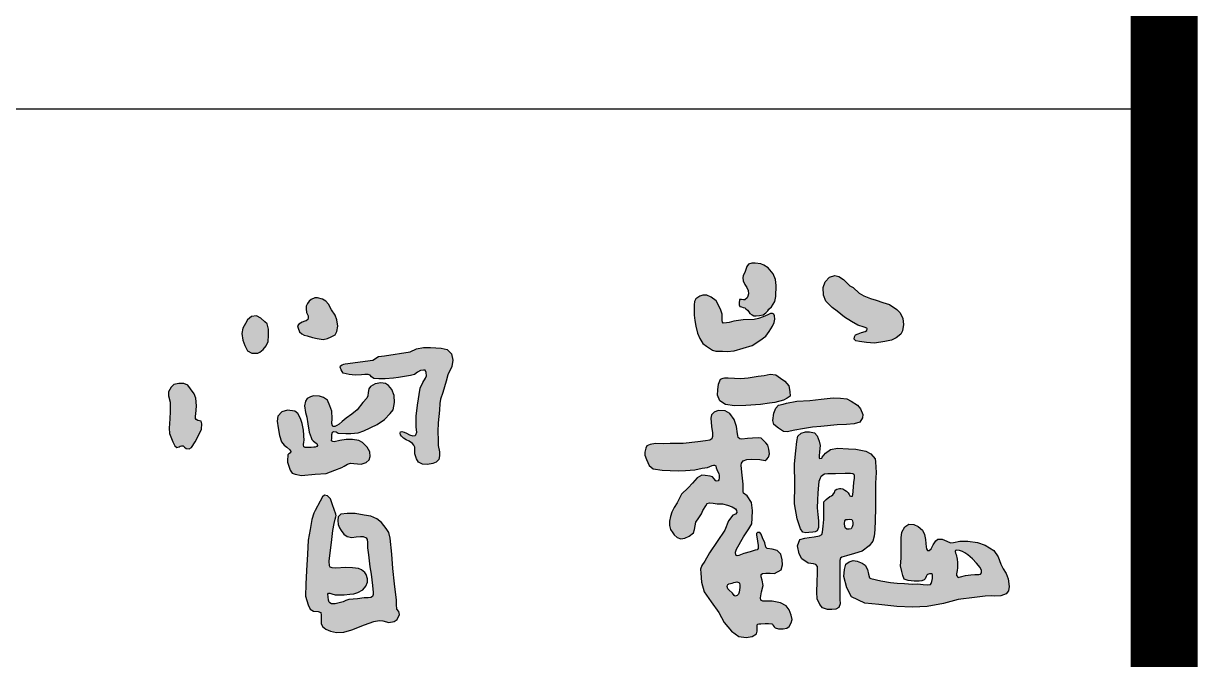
# Model space of a CAD drawing. Extents: x -409572 to -157272, y 600795 to 878326.
# Drawn here: x -161327 to -158697, y 628457 to 629882 of the extents above; entities that cross this region are included whole.
import ezdxf

# ---------------------------------------------------------------- set-up
doc = ezdxf.new("R2010")
doc.units = 0
doc.header["$LTSCALE"] = 1000
doc.header["$MEASUREMENT"] = 0
doc.layers.get('0').update_dxf_attribs({"linetype": 'CONTINUOUS'})
doc.layers.add('PUB_TITLE', color=4, linetype='CONTINUOUS')

msp = doc.modelspace()

# ---------------------------------------------------------------- hatches: boundary and pattern name
h = msp.add_hatch(color=7)
h.paths.add_polyline_path([(-159363.4, 629234.3), (-159370.5, 629241.2), (-159387.4, 629252.4), (-159402.3, 629257), (-159417.3, 629262.1), (-159429.6, 629265.9), (-159444.8, 629272.2), (-159455.2, 629277.9), (-159468.4, 629290.6), (-159475.9, 629294.4), (-159481.5, 629299.9), (-159490.5, 629308.4), (-159500.9, 629315.4), (-159509.8, 629317.6), (-159521.4, 629314), (-159531.4, 629303.6), (-159535.5, 629290.9), (-159534.8, 629273.7), (-159529.7, 629260.4), (-159515.6, 629245.9), (-159504.3, 629237.4), (-159488, 629224.1), (-159472.5, 629214.5), (-159457.8, 629206.2), (-159444.2, 629202.1), (-159437.7, 629199.8), (-159436.9, 629197.8), (-159437.6, 629194.6), (-159441.3, 629192.3), (-159449.8, 629189.6), (-159457.6, 629186.7), (-159463, 629184.7), (-159465.8, 629180), (-159466, 629174.8), (-159462.6, 629171), (-159454.3, 629169.8), (-159438.3, 629167.4), (-159420.9, 629166), (-159397.4, 629169.6), (-159382.7, 629173.1), (-159372.1, 629177.7), (-159361.8, 629185.9), (-159358.2, 629193.8), (-159355.8, 629207.7), (-159356.9, 629221.3)])
h.paths.add_polyline_path([(-159657, 629192.3), (-159649.4, 629203.8), (-159645.2, 629212.6), (-159644.1, 629220), (-159644.4, 629227.6), (-159646.2, 629230.7), (-159648.9, 629232.2), (-159653.5, 629232.4), (-159659.4, 629229.7), (-159669.8, 629224.9), (-159680.5, 629221.6), (-159690.4, 629219.3), (-159715.2, 629218.6), (-159736.2, 629215.4), (-159746.1, 629212.1), (-159752.1, 629211.3), (-159759.9, 629210.9), (-159761.6, 629213.2), (-159762, 629216.5), (-159762.1, 629219.6), (-159762, 629230.8), (-159765.3, 629240), (-159770.6, 629252.8), (-159775.6, 629261.2), (-159786.5, 629268.7), (-159796.3, 629273.7), (-159805.3, 629273.7), (-159811.8, 629271.2), (-159820.8, 629265.2), (-159824.1, 629259.7), (-159824.6, 629251.7), (-159824.4, 629229.1), (-159822.9, 629216.6), (-159820.8, 629204), (-159817.2, 629188.6), (-159812.2, 629176.6), (-159805.3, 629165.5), (-159797.1, 629159.2), (-159784, 629150.2), (-159776.4, 629148.3), (-159761.4, 629148.3), (-159750.7, 629147.7), (-159735.4, 629148.5), (-159714.7, 629154.6), (-159695, 629161.1), (-159677.3, 629172), (-159664.1, 629181.6)])
h.paths.add_polyline_path([(-159641.7, 629270.6), (-159640.9, 629295.4), (-159642.2, 629308.4), (-159647.8, 629321.4), (-159658.7, 629334.5), (-159668.6, 629340.7), (-159675.3, 629343.6), (-159688, 629345.4), (-159695.6, 629345.1), (-159703, 629342.7), (-159706.9, 629337.5), (-159708.9, 629330.9), (-159711.3, 629324.3), (-159714.8, 629317.7), (-159715.9, 629312.2), (-159714.7, 629305.3), (-159711.2, 629297.4), (-159706.8, 629290.7), (-159703.8, 629284), (-159703.2, 629276.9), (-159704.4, 629271.4), (-159706.2, 629267.9), (-159711.5, 629263.4), (-159714.2, 629263.3), (-159718.4, 629264.1), (-159722.8, 629263.7), (-159723.2, 629261.6), (-159724.1, 629257.6), (-159723.9, 629251.9), (-159722.4, 629248.3), (-159718.7, 629247.1), (-159714.8, 629245.9), (-159711.4, 629245.1), (-159708.8, 629243.1), (-159705.4, 629240), (-159702.2, 629236.1), (-159699.7, 629232.6), (-159694.8, 629229.4), (-159690.9, 629227.1), (-159685.9, 629227.1), (-159678, 629227.7), (-159670, 629229.4), (-159664.3, 629233.9), (-159659.8, 629238.4), (-159657.5, 629241.9), (-159651.3, 629247.5), (-159643.9, 629259.3)])
h.paths.add_polyline_path([(-159452.1, 629019), (-159458.6, 629027), (-159473.3, 629036), (-159483, 629041), (-159497.2, 629042.7), (-159513.1, 629043.3), (-159540.5, 629040.5), (-159565.9, 629037.9), (-159594.9, 629035.8), (-159617.7, 629031.9), (-159625, 629029.7), (-159635.6, 629027.4), (-159641.6, 629020.5), (-159646.3, 629009.3), (-159648.1, 628992.7), (-159646.6, 628984.1), (-159635.6, 628975.5), (-159624.4, 628968.4), (-159616.4, 628967.8), (-159599, 628971), (-159582, 628973.8), (-159559.8, 628977.7), (-159540.7, 628979.4), (-159504.3, 628982.9), (-159483.8, 628984.2), (-159466.4, 628985.2), (-159453.7, 628989.3), (-159447.4, 628998.6), (-159446.8, 629005.9)])
h.paths.add_polyline_path([(-159612.9, 629070.8), (-159621.8, 629081.2), (-159631.1, 629087.4), (-159641.9, 629094.8), (-159654.3, 629096.3), (-159667.9, 629093.6), (-159681, 629092.4), (-159703.5, 629088.6), (-159720.5, 629086.6), (-159748.5, 629088.7), (-159756.9, 629088.6), (-159759.6, 629087.8), (-159765.4, 629085.1), (-159770.4, 629074.3), (-159771.6, 629061.5), (-159772.7, 629049.9), (-159767.3, 629037.2), (-159754.2, 629029), (-159734, 629025.9), (-159708.9, 629026.3), (-159676.4, 629029), (-159656.3, 629031.7), (-159643.9, 629032.9), (-159624.5, 629038.3), (-159616.4, 629043), (-159609.8, 629047.6), (-159610.2, 629057.6)])
h.paths.add_polyline_path([(-159719, 628897.3), (-159714.7, 628902.6), (-159707, 628905.4), (-159696.7, 628906.3), (-159677.5, 628905.4), (-159665.8, 628903.5), (-159661.9, 628906.2), (-159658.3, 628910.9), (-159656, 628918.5), (-159657.2, 628928.3), (-159660, 628937.2), (-159663.9, 628943.1), (-159674.7, 628953.4), (-159681.3, 628954.3), (-159694.1, 628953.2), (-159704.9, 628952.5), (-159718.2, 628951.3), (-159722.7, 628951.9), (-159726.4, 628954.6), (-159727, 628959.1), (-159727.4, 628962.8), (-159730.1, 628979.7), (-159735, 628995.1), (-159744.6, 629008.2), (-159754.9, 629014.1), (-159771.1, 629015.4), (-159780, 629011.6), (-159785.9, 629005.5), (-159787.3, 628998.2), (-159786.2, 628979.7), (-159783.8, 628964.9), (-159783.6, 628957.1), (-159785.2, 628951.7), (-159789.3, 628948.9), (-159799.5, 628947.4), (-159816.2, 628945.4), (-159849.4, 628941.5), (-159878.6, 628941), (-159892.7, 628940.5), (-159911.3, 628941), (-159923.4, 628939.1), (-159930.6, 628936), (-159933.3, 628930.9), (-159935.6, 628921.9), (-159934.9, 628915.2), (-159931.8, 628905.2), (-159925.5, 628892.2), (-159916.3, 628884.2), (-159896.6, 628881.5), (-159860.5, 628880.1), (-159844.1, 628880.7), (-159823.4, 628882.4), (-159806.5, 628886.3), (-159794.5, 628887.8), (-159784.5, 628891.8), (-159781.3, 628893.1), (-159778.9, 628893.1), (-159776.5, 628891.2), (-159775.1, 628886.5), (-159772.1, 628879), (-159769.4, 628874.4), (-159768.4, 628869.4), (-159768.9, 628864.4), (-159769.4, 628860.2), (-159771.1, 628858), (-159775.2, 628857.3), (-159777, 628858.2), (-159779.6, 628861.8), (-159783.9, 628866.8), (-159788.7, 628868.5), (-159800.1, 628869.6), (-159807.9, 628870.1), (-159818, 628864.1), (-159828.5, 628852.7), (-159838.4, 628842), (-159852.9, 628828), (-159862.8, 628808.4), (-159869.8, 628798.3), (-159875.1, 628787.8), (-159877.8, 628778.1), (-159880.3, 628767.2), (-159879.8, 628757.7), (-159877.8, 628749), (-159872.8, 628741.1), (-159869.3, 628736.7), (-159863.1, 628730.9), (-159854.4, 628727.9), (-159845.8, 628729.4), (-159835.9, 628733.6), (-159826, 628741), (-159824.3, 628749), (-159821.2, 628765.1), (-159814.2, 628774.6), (-159808.6, 628783.6), (-159805, 628791.2), (-159798.5, 628801.8), (-159795.3, 628806.6), (-159790, 628808.4), (-159782, 628807.8), (-159773.3, 628806.4), (-159761.1, 628805.9), (-159749.7, 628803.2), (-159739.8, 628799.3), (-159732.3, 628795), (-159729.5, 628791.2), (-159729.3, 628786.6), (-159732.4, 628782.8), (-159738.1, 628780.9), (-159747.6, 628768), (-159755.9, 628747), (-159773.5, 628721.9), (-159790.1, 628696.5), (-159800.9, 628677.4), (-159807.9, 628667.7), (-159810.8, 628659.8), (-159810.1, 628651.1), (-159808.2, 628630.9), (-159802.1, 628608.9), (-159786.5, 628587), (-159769.6, 628563.1), (-159757.8, 628540.1), (-159740.8, 628521), (-159724.3, 628508.8), (-159708.2, 628506.6), (-159694.7, 628509.2), (-159684.7, 628515.2), (-159683.4, 628521.2), (-159683.4, 628529.7), (-159683.9, 628533.2), (-159682.6, 628536.6), (-159679.8, 628537.2), (-159675.3, 628537.5), (-159665.8, 628538.1), (-159658.5, 628538.1), (-159650.8, 628537.5), (-159649.2, 628536.3), (-159647.9, 628533.7), (-159645.8, 628530.3), (-159643.1, 628528.3), (-159636, 628526.1), (-159625.3, 628526), (-159617, 628527.6), (-159612.2, 628531.4), (-159607.4, 628539.4), (-159605.4, 628546.8), (-159607.3, 628556.9), (-159611.7, 628568.6), (-159618.4, 628577.4), (-159631, 628584.4), (-159649.9, 628588), (-159670.5, 628588.2), (-159675, 628590.4), (-159676.3, 628595.5), (-159674.2, 628609.2), (-159670.3, 628623.5), (-159672.4, 628634.9), (-159674.6, 628642.9), (-159674.9, 628647.7), (-159671.8, 628649.8), (-159663.9, 628651), (-159654.5, 628650.6), (-159644.8, 628650.4), (-159629.7, 628658.1), (-159626.9, 628669.3), (-159627.4, 628680.7), (-159630.9, 628693.1), (-159638.7, 628701.7), (-159650.3, 628704.8), (-159661, 628705.9), (-159664, 628709.4), (-159666.3, 628718.9), (-159671.6, 628730.2), (-159674.8, 628737.9), (-159677.8, 628741.6), (-159682.5, 628741.6), (-159684.9, 628739.8), (-159685.2, 628736.6), (-159683, 628722.3), (-159681.1, 628712.7), (-159681.1, 628706.3), (-159683.4, 628703.4), (-159688, 628702.4), (-159699.2, 628699), (-159713.3, 628694.8), (-159724.6, 628690.2), (-159728.1, 628689.8), (-159731.3, 628691.5), (-159731.9, 628697.8), (-159729.5, 628704.8), (-159714.1, 628732.4), (-159702, 628750), (-159695.7, 628761.4), (-159694.6, 628773.9), (-159694.3, 628791.1), (-159696.3, 628809), (-159706.2, 628824), (-159714.3, 628830.3), (-159715.3, 628834.1), (-159714.9, 628850.4), (-159717.9, 628877), (-159719.6, 628892.5)])
h.paths.add_polyline_path([(-159739.2, 628605.9), (-159735.4, 628601.1), (-159732.7, 628599.6), (-159730.4, 628599.8), (-159728.6, 628600.7), (-159725.7, 628603.8), (-159723.9, 628608.5), (-159722.9, 628613.2), (-159722.1, 628618.8), (-159722.3, 628624.3), (-159723.1, 628628.4), (-159725, 628630.3), (-159728.8, 628631.2), (-159732.2, 628630.9), (-159735.6, 628630.1), (-159739.3, 628628.6), (-159747.1, 628626.6), (-159748.1, 628626.2), (-159749.4, 628625.8), (-159750.2, 628624.2), (-159750.7, 628621), (-159749.2, 628615.6), (-159746.8, 628613.2)], flags=16)
h.paths.add_polyline_path([(-159418.4, 628825.1), (-159418.1, 628852.3), (-159416.8, 628876.7), (-159418.1, 628899.9), (-159419.3, 628906.7), (-159429.1, 628918.2), (-159440.2, 628924.5), (-159462.4, 628928.7), (-159479.1, 628929.6), (-159503.3, 628930.8), (-159519.5, 628927.7), (-159530.7, 628920), (-159537.9, 628910.5), (-159538.9, 628908.6), (-159540.5, 628908.1), (-159543.6, 628907.9), (-159544.9, 628909.7), (-159545, 628914), (-159544.1, 628922.3), (-159542.6, 628936.7), (-159544.8, 628946.2), (-159548.9, 628958.5), (-159555.4, 628965.3), (-159566.1, 628967.7), (-159575.5, 628967.4), (-159584.9, 628964.5), (-159592.4, 628957.8), (-159594.6, 628945.7), (-159597.2, 628924.6), (-159599.9, 628895.7), (-159599.2, 628848.9), (-159599.6, 628806.2), (-159594, 628772.2), (-159586.6, 628750.5), (-159581.3, 628742.6), (-159574.6, 628740.9), (-159567.8, 628742.3), (-159558.6, 628742.5), (-159554, 628743.4), (-159549.4, 628745.4), (-159547.8, 628749.6), (-159546, 628753.1), (-159546, 628759.2), (-159546.4, 628768.2), (-159547.7, 628782.1), (-159549, 628797.2), (-159548.3, 628814.1), (-159547.3, 628830.7), (-159546.2, 628848), (-159545.6, 628856.2), (-159542.7, 628863.6), (-159540.8, 628866.8), (-159536.6, 628870.5), (-159532.6, 628872.6), (-159525.1, 628873.4), (-159508.1, 628873.3), (-159486.3, 628873.8), (-159474.6, 628873.9), (-159469.5, 628873), (-159466.8, 628871.9), (-159465.8, 628870.3), (-159465.8, 628863.9), (-159467, 628853.7), (-159468.2, 628834.8), (-159469.4, 628826.3), (-159470.3, 628823.4), (-159473.4, 628823.2), (-159476.1, 628824.3), (-159477.8, 628827.3), (-159479.6, 628830.6), (-159483.7, 628834.4), (-159487.2, 628837.1), (-159491.8, 628839.9), (-159496.2, 628840.5), (-159499.1, 628840.2), (-159505.1, 628839.2), (-159508.7, 628836.9), (-159510.6, 628831.8), (-159513.9, 628826.2), (-159516.9, 628823.8), (-159520.9, 628822.4), (-159528.8, 628815.9), (-159534.1, 628810.5), (-159534.4, 628791.2), (-159534.1, 628771.4), (-159535.9, 628756.2), (-159537.4, 628742.9), (-159538.7, 628737.3), (-159544, 628734.6), (-159556.2, 628731.9), (-159567.4, 628731.1), (-159576.8, 628729.6), (-159587.9, 628726.3), (-159593.5, 628712.1), (-159589.6, 628694.5), (-159583.8, 628683.1), (-159569.1, 628672.9), (-159557.2, 628672.1), (-159551.9, 628670.2), (-159548.7, 628666), (-159548.5, 628660), (-159548.4, 628650.9), (-159549.4, 628631.3), (-159549.7, 628608.5), (-159548.9, 628593.3), (-159543.5, 628580.6), (-159537.5, 628573.5), (-159526.3, 628569.7), (-159516.5, 628569.2), (-159507, 628569.9), (-159500.7, 628573.6), (-159497.6, 628582.2), (-159498.3, 628592.7), (-159498.3, 628609), (-159498.5, 628624), (-159498.7, 628654.7), (-159498.7, 628668.9), (-159498.2, 628679.4), (-159497.2, 628684.3), (-159494, 628687), (-159483.6, 628689.4), (-159465.5, 628694.9), (-159448.4, 628700.4), (-159432.8, 628712), (-159424.5, 628722.8), (-159421.4, 628734.1), (-159419.6, 628747.8), (-159419.3, 628769.3), (-159418.4, 628795.9)])
h.paths.add_polyline_path([(-159471.7, 628770.7), (-159470, 628768.1), (-159469.6, 628763.8), (-159469.6, 628759), (-159470.8, 628754.4), (-159473, 628750.4), (-159477.5, 628749.2), (-159483, 628749.2), (-159485.7, 628751.5), (-159487, 628755.4), (-159487.9, 628762.2), (-159486.9, 628768.1), (-159485.1, 628771), (-159481.3, 628771.2), (-159477.3, 628771.7)], flags=16)
h.paths.add_polyline_path([(-159143.6, 628687.8), (-159153.7, 628701.3), (-159172.7, 628713.8), (-159190.1, 628719.8), (-159211.3, 628722.4), (-159229.2, 628722.6), (-159243.9, 628719.3), (-159250.6, 628719), (-159258.5, 628722.7), (-159269.4, 628726.8), (-159278.9, 628726.7), (-159283.6, 628723), (-159289.1, 628714), (-159293.9, 628705), (-159298, 628701.7), (-159302.1, 628701.9), (-159304.2, 628705), (-159305.3, 628709.9), (-159305.8, 628717), (-159306.6, 628726.2), (-159308.6, 628737.2), (-159312.9, 628746.9), (-159322.8, 628755.7), (-159332.4, 628760), (-159344.1, 628760.4), (-159352.7, 628754.4), (-159359.3, 628742.8), (-159361.3, 628729.8), (-159361.3, 628709.6), (-159361.1, 628684.4), (-159362.3, 628667.4), (-159359.8, 628654.9), (-159357.1, 628645.7), (-159354, 628637.4), (-159345.1, 628634.3), (-159332.1, 628633.2), (-159320.8, 628633), (-159314.9, 628633.4), (-159309.7, 628635.7), (-159307, 628637.9), (-159305, 628643.5), (-159303.5, 628646.6), (-159301.6, 628648.1), (-159297.4, 628649.4), (-159293.2, 628649), (-159291, 628648), (-159290.7, 628643), (-159290.9, 628638.6), (-159292.4, 628632.4), (-159294, 628628), (-159295.3, 628625.7), (-159301.4, 628624.9), (-159311.3, 628625.6), (-159323.4, 628626.9), (-159335.8, 628626.3), (-159353.7, 628627.8), (-159369.6, 628628.4), (-159384.5, 628630.2), (-159406.5, 628633.6), (-159429.1, 628639.2), (-159430.3, 628639.4), (-159432, 628640.4), (-159434.3, 628648.5), (-159436.7, 628659.4), (-159441.3, 628668.6), (-159448.3, 628673.2), (-159459.2, 628677.8), (-159468.2, 628679.5), (-159477.1, 628676.6), (-159484.9, 628671), (-159488, 628659.1), (-159489.5, 628643.5), (-159482.6, 628618.1), (-159472.3, 628597.5), (-159442, 628583.3), (-159410.7, 628580.9), (-159370.6, 628576), (-159335.9, 628575), (-159302.6, 628576), (-159266, 628582.8), (-159233.2, 628591.6), (-159196.8, 628596.5), (-159172.9, 628599.6), (-159159.1, 628600.1), (-159152.8, 628599), (-159137.6, 628600.1), (-159125.9, 628604.7), (-159120.4, 628611), (-159118.8, 628621), (-159121.5, 628638.5), (-159125.6, 628650.2), (-159132.4, 628660.5), (-159137.3, 628671.1)])
h.paths.add_polyline_path([(-159239.6, 628695.6), (-159239.8, 628699.6), (-159239.2, 628701.9), (-159236.1, 628702.5), (-159230, 628701.4), (-159223.8, 628699.2), (-159218.1, 628696.5), (-159211.4, 628691.9), (-159201.2, 628683.1), (-159192.1, 628673.1), (-159184.3, 628663.2), (-159181.1, 628656.8), (-159180.9, 628651.9), (-159182.9, 628648.8), (-159186.7, 628648), (-159195.6, 628647.8), (-159204.6, 628647.1), (-159216.5, 628645.7), (-159228.3, 628642.5), (-159233.2, 628641.5), (-159237, 628645.5), (-159236.9, 628649.3), (-159235.6, 628657.2), (-159235, 628663), (-159234.5, 628674.7), (-159235.6, 628682), (-159238, 628692.7)], flags=16)
h = msp.add_hatch(color=7)
h.paths.add_polyline_path([(-160514.9, 628750.8), (-160525.2, 628764.2), (-160535.3, 628772.7), (-160549.3, 628778.3), (-160564.2, 628780.9), (-160584.3, 628784.4), (-160601.9, 628784.8), (-160616.4, 628782.9), (-160622.2, 628776.9), (-160623.1, 628769), (-160622.2, 628759.8), (-160619.6, 628752.3), (-160615.5, 628746.1), (-160609.3, 628738.3), (-160602.3, 628732.7), (-160591.9, 628730.7), (-160582.3, 628732.2), (-160572.2, 628733.2), (-160566.6, 628732.8), (-160559.8, 628730.2), (-160557.5, 628726.1), (-160556.2, 628719.4), (-160556.8, 628707.9), (-160554.5, 628692.2), (-160551, 628664.7), (-160548.3, 628648.9), (-160545.3, 628623.1), (-160543.8, 628607.4), (-160544.1, 628602.9), (-160545.7, 628598.5), (-160549.1, 628596.4), (-160555, 628595.3), (-160563.8, 628595.8), (-160578.9, 628593.7), (-160598, 628592.2), (-160604.9, 628589.7), (-160611, 628586.5), (-160619.7, 628584.6), (-160628.7, 628582.5), (-160637.2, 628582.3), (-160640.9, 628584.2), (-160642.6, 628586.2), (-160644.2, 628590.2), (-160645, 628598.1), (-160645.2, 628603.7), (-160644, 628605.8), (-160641.2, 628606.3), (-160636.5, 628604.7), (-160629, 628602.5), (-160618.6, 628602), (-160608.9, 628602.6), (-160596.2, 628603.7), (-160587.2, 628604.4), (-160578.4, 628607.4), (-160567, 628613.8), (-160560.1, 628621.4), (-160556.6, 628631), (-160556.7, 628637.8), (-160559.3, 628647.6), (-160562.8, 628652.4), (-160570, 628658.2), (-160576.9, 628661), (-160590.5, 628662.9), (-160605.7, 628663.5), (-160627.8, 628662.1), (-160635.7, 628662.6), (-160640.2, 628664.2), (-160641.8, 628667.6), (-160642.7, 628677.6), (-160640.2, 628696.7), (-160637.4, 628719.3), (-160634.2, 628746.3), (-160631.1, 628762.4), (-160628.7, 628772.1), (-160627.6, 628777), (-160627.1, 628779.8), (-160627.3, 628781.5), (-160627.6, 628782.9), (-160634.7, 628803.8), (-160639.6, 628817), (-160646.2, 628824.3), (-160653.2, 628825.3), (-160657.3, 628822), (-160662.6, 628811.9), (-160673.9, 628791.3), (-160677, 628785.6), (-160681.2, 628771), (-160685, 628749), (-160689.4, 628725.1), (-160691, 628693.5), (-160693.1, 628656.9), (-160694.6, 628626.1), (-160695.1, 628599.7), (-160689.7, 628580.1), (-160685.2, 628570.5), (-160677.7, 628566), (-160667, 628565), (-160661.2, 628562.4), (-160660.1, 628557), (-160660.5, 628549.7), (-160660.5, 628538.2), (-160657.5, 628531.1), (-160650.2, 628525.3), (-160639.2, 628520.6), (-160626.1, 628517.8), (-160609.7, 628518.7), (-160591.4, 628524), (-160563.4, 628535.2), (-160542.2, 628542.4), (-160530.4, 628545), (-160521.9, 628544.1), (-160508.6, 628540.3), (-160496.9, 628542.6), (-160489.8, 628547.3), (-160484.8, 628558), (-160486.3, 628564.7), (-160491, 628570), (-160491.8, 628580.6), (-160491.8, 628590.1), (-160495.7, 628627.2), (-160500.1, 628661.3), (-160502.2, 628693.7), (-160505.6, 628729.2), (-160508.7, 628742.2)])
h.paths.add_polyline_path([(-160551.5, 628922.8), (-160557.1, 628932.8), (-160568, 628943.9), (-160575.7, 628947.8), (-160590.2, 628950), (-160604.6, 628950.2), (-160618.9, 628948.3), (-160630.9, 628945.4), (-160634.5, 628946), (-160637.2, 628947.3), (-160636.8, 628953.2), (-160636.6, 628961.4), (-160634.9, 628966.5), (-160631.7, 628967.9), (-160626.8, 628967.1), (-160622.2, 628964.5), (-160605.4, 628963.6), (-160594.2, 628963.5), (-160577.4, 628964.9), (-160564.5, 628970), (-160535.1, 628983.8), (-160518.7, 628995.2), (-160505.4, 629008.8), (-160499.1, 629016.4), (-160495.8, 629033.2), (-160497, 629048.7), (-160502, 629062.3), (-160509.6, 629071.5), (-160516.4, 629075.8), (-160526.7, 629077.1), (-160539.4, 629074.8), (-160549.5, 629069.3), (-160553.9, 629063.5), (-160555.1, 629055.5), (-160556, 629048.1), (-160557.7, 629042.8), (-160566.8, 629033), (-160579.8, 629016.6), (-160591.4, 629006.7), (-160604.3, 628998.2), (-160613.1, 628990.9), (-160620.2, 628984.6), (-160625, 628981.5), (-160630, 628979.6), (-160634.2, 628979.7), (-160635.3, 628981.2), (-160636.5, 628986.4), (-160636, 628997.3), (-160636.8, 629013.4), (-160640.6, 629026), (-160646.5, 629038.4), (-160654.9, 629044.1), (-160664.2, 629047.1), (-160677.6, 629048.1), (-160684.4, 629046), (-160691.4, 629041.9), (-160695.2, 629036.4), (-160697.4, 629025.4), (-160695.3, 629010.9), (-160692.1, 629000.4), (-160690.4, 628985.7), (-160687.5, 628966.5), (-160683, 628954.8), (-160681.3, 628950.4), (-160678.2, 628947), (-160674, 628943.6), (-160670.2, 628941.1), (-160668.5, 628936.9), (-160669.8, 628934.6), (-160673.8, 628933.3), (-160677.1, 628932.9), (-160682.9, 628932.6), (-160690.9, 628932.3), (-160696.4, 628932.4), (-160699.3, 628933.9), (-160699.6, 628938.1), (-160698.9, 628944.9), (-160698.2, 628948.1), (-160699.8, 628971.2), (-160703.1, 628986.2), (-160706.6, 628997.3), (-160712.3, 629008.5), (-160719.4, 629013.4), (-160735.7, 629015.6), (-160748.8, 629012.3), (-160757.8, 629002.8), (-160759.1, 628991.6), (-160756.7, 628976.1), (-160753.4, 628959.2), (-160749.1, 628945.1), (-160743.1, 628937.7), (-160737.4, 628932.8), (-160730.8, 628926.8), (-160728.1, 628923.7), (-160729.3, 628920.4), (-160732.9, 628918.2), (-160734.7, 628916.1), (-160735.3, 628912.1), (-160736.1, 628906.3), (-160736, 628899.7), (-160732.5, 628890.3), (-160729.7, 628881.2), (-160725.5, 628874.8), (-160718.5, 628872.6), (-160704.4, 628869.9), (-160673.5, 628872.3), (-160649.1, 628874), (-160629.4, 628881.9), (-160614.3, 628887.8), (-160609.1, 628890.3), (-160601.4, 628895.1), (-160594.8, 628897.1), (-160587.3, 628896.4), (-160570.9, 628894.7), (-160559.8, 628898.6), (-160552.5, 628904.4), (-160550.8, 628912.4)])
h.paths.add_polyline_path([(-160365.2, 629127.6), (-160368.3, 629142.5), (-160378.3, 629152.1), (-160391.7, 629154.9), (-160415.1, 629156.2), (-160431.3, 629156.6), (-160446.5, 629153.1), (-160460.9, 629146.6), (-160518.7, 629137.9), (-160531.7, 629136.2), (-160544.5, 629128.3), (-160606.6, 629119.6), (-160609.6, 629118.8), (-160613.6, 629117.7), (-160616.9, 629114.9), (-160618.1, 629112.3), (-160615.3, 629106), (-160611, 629098.6), (-160597.4, 629095.8), (-160584.2, 629094.7), (-160570.2, 629095.1), (-160562.2, 629095.5), (-160555.3, 629096.1), (-160550.9, 629094.3), (-160547.4, 629090.3), (-160542.6, 629087.1), (-160530.9, 629086.5), (-160516.9, 629086.5), (-160498.5, 629087.6), (-160487, 629089.4), (-160460, 629093.4), (-160451.6, 629096.2), (-160444.7, 629101.2), (-160437.6, 629104.9), (-160431.1, 629105.9), (-160427.2, 629105.2), (-160425, 629100.4), (-160424.6, 629092.5), (-160426.6, 629087.6), (-160432.6, 629077.7), (-160438.3, 629065.5), (-160444.2, 629027.1), (-160447.6, 629002.6), (-160447.5, 628977.7), (-160446.1, 628966.6), (-160448.1, 628960.7), (-160449.8, 628959.1), (-160454.8, 628958.8), (-160462.3, 628961), (-160468.9, 628964.2), (-160474.4, 628966.6), (-160479.5, 628968), (-160482.5, 628967.3), (-160483.4, 628964.6), (-160482.7, 628961), (-160480.3, 628957.6), (-160475.6, 628953.2), (-160469.6, 628949.4), (-160463.5, 628946.5), (-160455.5, 628941.4), (-160452.9, 628937.7), (-160450.7, 628933.1), (-160450.2, 628918.4), (-160446.6, 628907.1), (-160442.2, 628899.6), (-160433.3, 628895.2), (-160422.1, 628894), (-160410.5, 628896.4), (-160403, 628899.8), (-160396.9, 628905.4), (-160395.5, 628913.6), (-160395.5, 628923), (-160397.9, 628937.1), (-160398.4, 628949), (-160399.1, 628967.9), (-160397.9, 628987.3), (-160395, 629015.9), (-160394.3, 629031.1), (-160393.1, 629040.8), (-160387.5, 629055.6), (-160380.5, 629081), (-160376.9, 629095.3), (-160367.6, 629113.9)])
h.paths.add_polyline_path([(-160623, 629204.1), (-160625.5, 629218.1), (-160629.2, 629228.7), (-160637.4, 629240.8), (-160643.9, 629253.6), (-160650.2, 629259.8), (-160657.3, 629264.5), (-160668.6, 629267.8), (-160674.5, 629267.8), (-160682.6, 629264.2), (-160687, 629260.4), (-160690.9, 629254.9), (-160693.6, 629249.1), (-160694.3, 629243.3), (-160693.2, 629235), (-160689.8, 629227.2), (-160689.2, 629222.6), (-160690.6, 629218.9), (-160694.3, 629216.2), (-160696.7, 629215.2), (-160702.9, 629212.9), (-160710.6, 629208.6), (-160713.1, 629204.7), (-160711.6, 629199.5), (-160708.9, 629191.1), (-160704, 629186.6), (-160698.8, 629184.1), (-160691.6, 629182.5), (-160679.6, 629178.8), (-160669.4, 629176.2), (-160656.1, 629174.2), (-160646.4, 629176.5), (-160637.9, 629180.2), (-160629, 629184.8), (-160625.6, 629191.8)])
h.paths.add_polyline_path([(-160778.3, 629183.5), (-160778, 629197.6), (-160781.4, 629209.3), (-160786.6, 629214.1), (-160795.2, 629222.4), (-160805.2, 629226.9), (-160816.2, 629225.5), (-160825.5, 629218.6), (-160830, 629210.4), (-160835.8, 629199.7), (-160837.9, 629188), (-160836.2, 629172.5), (-160831.7, 629160.8), (-160825.5, 629148.8), (-160815.9, 629143.3), (-160802, 629143.7), (-160797.4, 629145.6), (-160793.7, 629149.2), (-160790.4, 629152), (-160783.8, 629159.8), (-160779.4, 629169.8)])
h.paths.add_polyline_path([(-160940.1, 628994.7), (-160941.7, 628997.2), (-160941.7, 629003.6), (-160941.5, 629006.9), (-160939.9, 629025.6), (-160941.4, 629043), (-160945.1, 629052.8), (-160953, 629063.8), (-160959.4, 629071.8), (-160968, 629075.7), (-160979, 629075.7), (-160990.4, 629073.6), (-160996.5, 629067.5), (-161002.6, 629057.4), (-161002.3, 629047.9), (-160998.9, 629034.1), (-160998.4, 629012.7), (-160999.6, 628996.5), (-161001.1, 628976), (-160999.9, 628964), (-160992.5, 628945.1), (-160988.3, 628935.9), (-160983.4, 628932), (-160978.7, 628934), (-160976, 628935.3), (-160973.1, 628936), (-160969.3, 628935.7), (-160966.8, 628933), (-160963.1, 628930), (-160956.2, 628929.4), (-160950.7, 628932.7), (-160942.8, 628945.4), (-160934.1, 628960.9), (-160928.3, 628973.6), (-160927.8, 628985.6), (-160929.5, 628991.5), (-160932.6, 628992.1), (-160936.8, 628992.7)])

# ---------------------------------------------------------------- linework, layer by layer
for points in [[(-159651.3, 629247.5), (-159643.9, 629259.3), (-159641.7, 629270.6), (-159640.9, 629295.4), (-159642.2, 629308.4), (-159647.8, 629321.4), (-159658.7, 629334.5), (-159668.6, 629340.7), (-159675.3, 629343.6), (-159688, 629345.4), (-159695.6, 629345.1), (-159703, 629342.7), (-159706.9, 629337.5), (-159708.9, 629330.9), (-159711.3, 629324.3), (-159714.8, 629317.7), (-159715.9, 629312.2), (-159714.7, 629305.3), (-159711.2, 629297.4), (-159706.8, 629290.7), (-159703.8, 629284), (-159703.2, 629276.9), (-159704.4, 629271.4), (-159706.2, 629267.9), (-159711.5, 629263.4), (-159714.2, 629263.3), (-159718.4, 629264.1), (-159722.8, 629263.7), (-159723.2, 629261.6), (-159724.1, 629257.6), (-159723.9, 629251.9), (-159722.4, 629248.3), (-159718.7, 629247.1), (-159714.8, 629245.9), (-159711.4, 629245.1), (-159708.8, 629243.1), (-159705.4, 629240), (-159702.2, 629236.1), (-159699.7, 629232.6), (-159694.8, 629229.4), (-159690.9, 629227.1), (-159685.9, 629227.1), (-159678, 629227.7), (-159670, 629229.4), (-159664.3, 629233.9), (-159659.8, 629238.4), (-159657.5, 629241.9)], [(-159468.4, 629290.6), (-159455.2, 629277.9), (-159444.8, 629272.2), (-159429.6, 629265.9), (-159417.3, 629262.1), (-159402.3, 629257), (-159387.4, 629252.4), (-159370.5, 629241.2), (-159363.4, 629234.3), (-159356.9, 629221.3), (-159355.8, 629207.7), (-159358.2, 629193.8), (-159361.8, 629185.9), (-159372.1, 629177.7), (-159382.7, 629173.1), (-159397.4, 629169.6), (-159420.9, 629166), (-159438.3, 629167.4), (-159454.3, 629169.8), (-159462.6, 629171), (-159466, 629174.8), (-159465.8, 629180), (-159463, 629184.7), (-159457.6, 629186.7), (-159449.8, 629189.6), (-159441.3, 629192.3), (-159437.6, 629194.6), (-159436.9, 629197.8), (-159437.7, 629199.8), (-159444.2, 629202.1), (-159457.8, 629206.2), (-159472.5, 629214.5), (-159488, 629224.1), (-159504.3, 629237.4), (-159515.6, 629245.9), (-159529.7, 629260.4), (-159534.8, 629273.7), (-159535.5, 629290.9), (-159531.4, 629303.6), (-159521.4, 629314), (-159509.8, 629317.6), (-159500.9, 629315.4), (-159490.5, 629308.4), (-159481.5, 629299.9), (-159475.9, 629294.4)], [(-159762.1, 629219.6), (-159762, 629230.8), (-159765.3, 629240), (-159770.6, 629252.8), (-159775.6, 629261.2), (-159786.5, 629268.7), (-159796.3, 629273.7), (-159805.3, 629273.7), (-159811.8, 629271.2), (-159820.8, 629265.2), (-159824.1, 629259.7), (-159824.6, 629251.7), (-159824.4, 629229.1), (-159822.9, 629216.6), (-159820.8, 629204), (-159817.2, 629188.6), (-159812.2, 629176.6), (-159805.3, 629165.5), (-159797.1, 629159.2), (-159784, 629150.2), (-159776.4, 629148.3), (-159761.4, 629148.3), (-159750.7, 629147.7), (-159735.4, 629148.5), (-159714.7, 629154.6), (-159695, 629161.1), (-159677.3, 629172), (-159664.1, 629181.6), (-159657, 629192.3), (-159649.4, 629203.8), (-159645.2, 629212.6), (-159644.1, 629220), (-159644.4, 629227.6), (-159646.2, 629230.7), (-159648.9, 629232.2), (-159653.5, 629232.4), (-159659.4, 629229.7), (-159669.8, 629224.9), (-159680.5, 629221.6), (-159690.4, 629219.3), (-159715.2, 629218.6), (-159736.2, 629215.4), (-159746.1, 629212.1), (-159752.1, 629211.3), (-159759.9, 629210.9), (-159761.6, 629213.2), (-159762, 629216.5)], [(-160790.4, 629152), (-160783.8, 629159.8), (-160779.4, 629169.8), (-160778.3, 629183.5), (-160778, 629197.6), (-160781.4, 629209.3), (-160786.6, 629214.1), (-160795.2, 629222.4), (-160805.2, 629226.9), (-160816.2, 629225.5), (-160825.5, 629218.6), (-160830, 629210.4), (-160835.8, 629199.7), (-160837.9, 629188), (-160836.2, 629172.5), (-160831.7, 629160.8), (-160825.5, 629148.8), (-160815.9, 629143.3), (-160802, 629143.7), (-160797.4, 629145.6), (-160793.7, 629149.2)], [(-160606.6, 629119.6), (-160544.5, 629128.3), (-160531.7, 629136.2), (-160518.7, 629137.9), (-160460.9, 629146.6), (-160446.5, 629153.1), (-160431.3, 629156.6), (-160415.1, 629156.2), (-160391.7, 629154.9), (-160378.3, 629152.1), (-160368.3, 629142.5), (-160365.2, 629127.6), (-160367.6, 629113.9), (-160376.9, 629095.3), (-160380.5, 629081), (-160387.5, 629055.6), (-160393.1, 629040.8), (-160394.3, 629031.1), (-160395, 629015.9), (-160397.9, 628987.3), (-160399.1, 628967.9), (-160398.4, 628949), (-160397.9, 628937.1), (-160395.5, 628923), (-160395.5, 628913.6), (-160396.9, 628905.4), (-160403, 628899.8), (-160410.5, 628896.4), (-160422.1, 628894), (-160433.3, 628895.2), (-160442.2, 628899.6), (-160446.6, 628907.1), (-160450.2, 628918.4), (-160450.7, 628933.1), (-160452.9, 628937.7), (-160455.5, 628941.4), (-160463.5, 628946.5), (-160469.6, 628949.4), (-160475.6, 628953.2), (-160480.3, 628957.6), (-160482.7, 628961), (-160483.4, 628964.6), (-160482.5, 628967.3), (-160479.5, 628968), (-160474.4, 628966.6), (-160468.9, 628964.2), (-160462.3, 628961), (-160454.8, 628958.8), (-160449.8, 628959.1), (-160448.1, 628960.7), (-160446.1, 628966.6), (-160447.5, 628977.7), (-160447.6, 629002.6), (-160444.2, 629027.1), (-160438.3, 629065.5), (-160432.6, 629077.7), (-160426.6, 629087.6), (-160424.6, 629092.5), (-160425, 629100.4), (-160427.2, 629105.2), (-160431.1, 629105.9), (-160437.6, 629104.9), (-160444.7, 629101.2), (-160451.6, 629096.2), (-160460, 629093.4), (-160487, 629089.4), (-160498.5, 629087.6), (-160516.9, 629086.5), (-160530.9, 629086.5), (-160542.6, 629087.1), (-160547.4, 629090.3), (-160550.9, 629094.3), (-160555.3, 629096.1), (-160562.2, 629095.5), (-160570.2, 629095.1), (-160584.2, 629094.7), (-160597.4, 629095.8), (-160611, 629098.6), (-160615.3, 629106), (-160618.1, 629112.3), (-160616.9, 629114.9), (-160613.6, 629117.7), (-160609.6, 629118.8)], [(-160941.5, 629006.9), (-160939.9, 629025.6), (-160941.4, 629043), (-160945.1, 629052.8), (-160953, 629063.8), (-160959.4, 629071.8), (-160968, 629075.7), (-160979, 629075.7), (-160990.4, 629073.6), (-160996.5, 629067.5), (-161002.6, 629057.4), (-161002.3, 629047.9), (-160998.9, 629034.1), (-160998.4, 629012.7), (-160999.6, 628996.5), (-161001.1, 628976), (-160999.9, 628964), (-160992.5, 628945.1), (-160988.3, 628935.9), (-160983.4, 628932), (-160978.7, 628934), (-160976, 628935.3), (-160973.1, 628936), (-160969.3, 628935.7), (-160966.8, 628933), (-160963.1, 628930), (-160956.2, 628929.4), (-160950.7, 628932.7), (-160942.8, 628945.4), (-160934.1, 628960.9), (-160928.3, 628973.6), (-160927.8, 628985.6), (-160929.5, 628991.5), (-160932.6, 628992.1), (-160936.8, 628992.7), (-160940.1, 628994.7), (-160941.7, 628997.2), (-160941.7, 629003.6)], [(-160698.2, 628948.1), (-160699.8, 628971.2), (-160703.1, 628986.2), (-160706.6, 628997.3), (-160712.3, 629008.5), (-160719.4, 629013.4), (-160735.7, 629015.6), (-160748.8, 629012.3), (-160757.8, 629002.8), (-160759.1, 628991.6), (-160756.7, 628976.1), (-160753.4, 628959.2), (-160749.1, 628945.1), (-160743.1, 628937.7), (-160737.4, 628932.8), (-160730.8, 628926.8), (-160728.1, 628923.7), (-160729.3, 628920.4), (-160732.9, 628918.2), (-160734.7, 628916.1), (-160735.3, 628912.1), (-160736.1, 628906.3), (-160736, 628899.7), (-160732.5, 628890.3), (-160729.7, 628881.2), (-160725.5, 628874.8), (-160718.5, 628872.6), (-160704.4, 628869.9), (-160673.5, 628872.3), (-160649.1, 628874), (-160629.4, 628881.9), (-160614.3, 628887.8), (-160609.1, 628890.3), (-160601.4, 628895.1), (-160594.8, 628897.1), (-160587.3, 628896.4), (-160570.9, 628894.7), (-160559.8, 628898.6), (-160552.5, 628904.4), (-160550.8, 628912.4), (-160551.5, 628922.8), (-160557.1, 628932.8), (-160568, 628943.9), (-160575.7, 628947.8), (-160590.2, 628950), (-160604.6, 628950.2), (-160618.9, 628948.3), (-160630.9, 628945.4), (-160634.5, 628946), (-160637.2, 628947.3), (-160636.8, 628953.2), (-160636.6, 628961.4), (-160634.9, 628966.5), (-160631.7, 628967.9), (-160626.8, 628967.1), (-160622.2, 628964.5), (-160605.4, 628963.6), (-160594.2, 628963.5), (-160577.4, 628964.9), (-160564.5, 628970), (-160535.1, 628983.8), (-160518.7, 628995.2), (-160505.4, 629008.8), (-160499.1, 629016.4), (-160495.8, 629033.2), (-160497, 629048.7), (-160502, 629062.3), (-160509.6, 629071.5), (-160516.4, 629075.8), (-160526.7, 629077.1), (-160539.4, 629074.8), (-160549.5, 629069.3), (-160553.9, 629063.5), (-160555.1, 629055.5), (-160556, 629048.1), (-160557.7, 629042.8), (-160566.8, 629033), (-160579.8, 629016.6), (-160591.4, 629006.7), (-160604.3, 628998.2), (-160613.1, 628990.9), (-160620.2, 628984.6), (-160625, 628981.5), (-160630, 628979.6), (-160634.2, 628979.7), (-160635.3, 628981.2), (-160636.5, 628986.4), (-160636, 628997.3), (-160636.8, 629013.4), (-160640.6, 629026), (-160646.5, 629038.4), (-160654.9, 629044.1), (-160664.2, 629047.1), (-160677.6, 629048.1), (-160684.4, 629046), (-160691.4, 629041.9), (-160695.2, 629036.4), (-160697.4, 629025.4), (-160695.3, 629010.9), (-160692.1, 629000.4), (-160690.4, 628985.7), (-160687.5, 628966.5), (-160683, 628954.8), (-160681.3, 628950.4), (-160678.2, 628947), (-160674, 628943.6), (-160670.2, 628941.1), (-160668.5, 628936.9), (-160669.8, 628934.6), (-160673.8, 628933.3), (-160677.1, 628932.9), (-160682.9, 628932.6), (-160690.9, 628932.3), (-160696.4, 628932.4), (-160699.3, 628933.9), (-160699.6, 628938.1), (-160698.9, 628944.9)], [(-159748.5, 629088.7), (-159720.5, 629086.6), (-159703.5, 629088.6), (-159681, 629092.4), (-159667.9, 629093.6), (-159654.3, 629096.3), (-159641.9, 629094.8), (-159631.1, 629087.4), (-159621.8, 629081.2), (-159612.9, 629070.8), (-159610.2, 629057.6), (-159609.8, 629047.6), (-159616.4, 629043), (-159624.5, 629038.3), (-159643.9, 629032.9), (-159656.3, 629031.7), (-159676.4, 629029), (-159708.9, 629026.3), (-159734, 629025.9), (-159754.2, 629029), (-159767.3, 629037.2), (-159772.7, 629049.9), (-159771.6, 629061.5), (-159770.4, 629074.3), (-159765.4, 629085.1), (-159759.6, 629087.8), (-159756.9, 629088.6)], [(-159617.7, 629031.9), (-159594.9, 629035.8), (-159565.9, 629037.9), (-159540.5, 629040.5), (-159513.1, 629043.3), (-159497.2, 629042.7), (-159483, 629041), (-159473.3, 629036), (-159458.6, 629027), (-159452.1, 629019), (-159446.8, 629005.9), (-159447.4, 628998.6), (-159453.7, 628989.3), (-159466.4, 628985.2), (-159483.8, 628984.2), (-159504.3, 628982.9), (-159540.7, 628979.4), (-159559.8, 628977.7), (-159582, 628973.8), (-159599, 628971), (-159616.4, 628967.8), (-159624.4, 628968.4), (-159635.6, 628975.5), (-159646.6, 628984.1), (-159648.1, 628992.7), (-159646.3, 629009.3), (-159641.6, 629020.5), (-159635.6, 629027.4), (-159625, 629029.7)], [(-159727.4, 628962.8), (-159730.1, 628979.7), (-159735, 628995.1), (-159744.6, 629008.2), (-159754.9, 629014.1), (-159771.1, 629015.4), (-159780, 629011.6), (-159785.9, 629005.5), (-159787.3, 628998.2), (-159786.2, 628979.7), (-159783.8, 628964.9), (-159783.6, 628957.1), (-159785.2, 628951.7), (-159789.3, 628948.9), (-159799.5, 628947.4), (-159816.2, 628945.4), (-159849.4, 628941.5), (-159878.6, 628941), (-159892.7, 628940.5), (-159911.3, 628941), (-159923.4, 628939.1), (-159930.6, 628936), (-159933.3, 628930.9), (-159935.6, 628921.9), (-159934.9, 628915.2), (-159931.8, 628905.2), (-159925.5, 628892.2), (-159916.3, 628884.2), (-159896.6, 628881.5), (-159860.5, 628880.1), (-159844.1, 628880.7), (-159823.4, 628882.4), (-159806.5, 628886.3), (-159794.5, 628887.8), (-159784.5, 628891.8), (-159781.3, 628893.1), (-159778.9, 628893.1), (-159776.5, 628891.2), (-159775.1, 628886.5), (-159772.1, 628879), (-159769.4, 628874.4), (-159768.4, 628869.4), (-159768.9, 628864.4), (-159769.4, 628860.2), (-159771.1, 628858), (-159775.2, 628857.3), (-159777, 628858.2), (-159779.6, 628861.8), (-159783.9, 628866.8), (-159788.7, 628868.5), (-159800.1, 628869.6), (-159807.9, 628870.1), (-159818, 628864.1), (-159828.5, 628852.7), (-159838.4, 628842), (-159852.9, 628828), (-159862.8, 628808.4), (-159869.8, 628798.3), (-159875.1, 628787.8), (-159877.8, 628778.1), (-159880.3, 628767.2), (-159879.8, 628757.7), (-159877.8, 628749), (-159872.8, 628741.1), (-159869.3, 628736.7), (-159863.1, 628730.9), (-159854.4, 628727.9), (-159845.8, 628729.4), (-159835.9, 628733.6), (-159826, 628741), (-159824.3, 628749), (-159821.2, 628765.1), (-159814.2, 628774.6), (-159808.6, 628783.6), (-159805, 628791.2), (-159798.5, 628801.8), (-159795.3, 628806.6), (-159790, 628808.4), (-159782, 628807.8), (-159773.3, 628806.4), (-159761.1, 628805.9), (-159749.7, 628803.2), (-159739.8, 628799.3), (-159732.3, 628795), (-159729.5, 628791.2), (-159729.3, 628786.6), (-159732.4, 628782.8), (-159738.1, 628780.9), (-159747.6, 628768), (-159755.9, 628747), (-159773.5, 628721.9), (-159790.1, 628696.5), (-159800.9, 628677.4), (-159807.9, 628667.7), (-159810.8, 628659.8), (-159810.1, 628651.1), (-159808.2, 628630.9), (-159802.1, 628608.9), (-159786.5, 628587), (-159769.6, 628563.1), (-159757.8, 628540.1), (-159740.8, 628521), (-159724.3, 628508.8), (-159708.2, 628506.6), (-159694.7, 628509.2), (-159684.7, 628515.2), (-159683.4, 628521.2), (-159683.4, 628529.7), (-159683.9, 628533.2), (-159682.6, 628536.6), (-159679.8, 628537.2), (-159675.3, 628537.5), (-159665.8, 628538.1), (-159658.5, 628538.1), (-159650.8, 628537.5), (-159649.2, 628536.3), (-159647.9, 628533.7), (-159645.8, 628530.3), (-159643.1, 628528.3), (-159636, 628526.1), (-159625.3, 628526), (-159617, 628527.6), (-159612.2, 628531.4), (-159607.4, 628539.4), (-159605.4, 628546.8), (-159607.3, 628556.9), (-159611.7, 628568.6), (-159618.4, 628577.4), (-159631, 628584.4), (-159649.9, 628588), (-159670.5, 628588.2), (-159675, 628590.4), (-159676.3, 628595.5), (-159674.2, 628609.2), (-159670.3, 628623.5), (-159672.4, 628634.9), (-159674.6, 628642.9), (-159674.9, 628647.7), (-159671.8, 628649.8), (-159663.9, 628651), (-159654.5, 628650.6), (-159644.8, 628650.4), (-159629.7, 628658.1), (-159626.9, 628669.3), (-159627.4, 628680.7), (-159630.9, 628693.1), (-159638.7, 628701.7), (-159650.3, 628704.8), (-159661, 628705.9), (-159664, 628709.4), (-159666.3, 628718.9), (-159671.6, 628730.2), (-159674.8, 628737.9), (-159677.8, 628741.6), (-159682.5, 628741.6), (-159684.9, 628739.8), (-159685.2, 628736.6), (-159683, 628722.3), (-159681.1, 628712.7), (-159681.1, 628706.3), (-159683.4, 628703.4), (-159688, 628702.4), (-159699.2, 628699), (-159713.3, 628694.8), (-159724.6, 628690.2), (-159728.1, 628689.8), (-159731.3, 628691.5), (-159731.9, 628697.8), (-159729.5, 628704.8), (-159714.1, 628732.4), (-159702, 628750), (-159695.7, 628761.4), (-159694.6, 628773.9), (-159694.3, 628791.1), (-159696.3, 628809), (-159706.2, 628824), (-159714.3, 628830.3), (-159715.3, 628834.1), (-159714.9, 628850.4), (-159717.9, 628877), (-159719.6, 628892.5), (-159719, 628897.3), (-159714.7, 628902.6), (-159707, 628905.4), (-159696.7, 628906.3), (-159677.5, 628905.4), (-159665.8, 628903.5), (-159661.9, 628906.2), (-159658.3, 628910.9), (-159656, 628918.5), (-159657.2, 628928.3), (-159660, 628937.2), (-159663.9, 628943.1), (-159674.7, 628953.4), (-159681.3, 628954.3), (-159694.1, 628953.2), (-159704.9, 628952.5), (-159718.2, 628951.3), (-159722.7, 628951.9), (-159726.4, 628954.6), (-159727, 628959.1)], [(-159537.9, 628910.5), (-159530.7, 628920), (-159519.5, 628927.7), (-159503.3, 628930.8), (-159479.1, 628929.6), (-159462.4, 628928.7), (-159440.2, 628924.5), (-159429.1, 628918.2), (-159419.3, 628906.7), (-159418.1, 628899.9), (-159416.8, 628876.7), (-159418.1, 628852.3), (-159418.4, 628825.1), (-159418.4, 628795.9), (-159419.3, 628769.3), (-159419.6, 628747.8), (-159421.4, 628734.1), (-159424.5, 628722.8), (-159432.8, 628712), (-159448.4, 628700.4), (-159465.5, 628694.9), (-159483.6, 628689.4), (-159494, 628687), (-159497.2, 628684.3), (-159498.2, 628679.4), (-159498.7, 628668.9), (-159498.7, 628654.7), (-159498.5, 628624), (-159498.3, 628609), (-159498.3, 628592.7), (-159497.6, 628582.2), (-159500.7, 628573.6), (-159507, 628569.9), (-159516.5, 628569.2), (-159526.3, 628569.7), (-159537.5, 628573.5), (-159543.5, 628580.6), (-159548.9, 628593.3), (-159549.7, 628608.5), (-159549.4, 628631.3), (-159548.4, 628650.9), (-159548.5, 628660), (-159548.7, 628666), (-159551.9, 628670.2), (-159557.2, 628672.1), (-159569.1, 628672.9), (-159583.8, 628683.1), (-159589.6, 628694.5), (-159593.5, 628712.1), (-159587.9, 628726.3), (-159576.8, 628729.6), (-159567.4, 628731.1), (-159556.2, 628731.9), (-159544, 628734.6), (-159538.7, 628737.3), (-159537.4, 628742.9), (-159535.9, 628756.2), (-159534.1, 628771.4), (-159534.4, 628791.2), (-159534.1, 628810.5), (-159528.8, 628815.9), (-159520.9, 628822.4), (-159516.9, 628823.8), (-159513.9, 628826.2), (-159510.6, 628831.8), (-159508.7, 628836.9), (-159505.1, 628839.2), (-159499.1, 628840.2), (-159496.2, 628840.5), (-159491.8, 628839.9), (-159487.2, 628837.1), (-159483.7, 628834.4), (-159479.6, 628830.6), (-159477.8, 628827.3), (-159476.1, 628824.3), (-159473.4, 628823.2), (-159470.3, 628823.4), (-159469.4, 628826.3), (-159468.2, 628834.8), (-159467, 628853.7), (-159465.8, 628863.9), (-159465.8, 628870.3), (-159466.8, 628871.9), (-159469.5, 628873), (-159474.6, 628873.9), (-159486.3, 628873.8), (-159508.1, 628873.3), (-159525.1, 628873.4), (-159532.6, 628872.6), (-159536.6, 628870.5), (-159540.8, 628866.8), (-159542.7, 628863.6), (-159545.6, 628856.2), (-159546.2, 628848), (-159547.3, 628830.7), (-159548.3, 628814.1), (-159549, 628797.2), (-159547.7, 628782.1), (-159546.4, 628768.2), (-159546, 628759.2), (-159546, 628753.1), (-159547.8, 628749.6), (-159549.4, 628745.4), (-159554, 628743.4), (-159558.6, 628742.5), (-159567.8, 628742.3), (-159574.6, 628740.9), (-159581.3, 628742.6), (-159586.6, 628750.5), (-159594, 628772.2), (-159599.6, 628806.2), (-159599.2, 628848.9), (-159599.9, 628895.7), (-159597.2, 628924.6), (-159594.6, 628945.7), (-159592.4, 628957.8), (-159584.9, 628964.5), (-159575.5, 628967.4), (-159566.1, 628967.7), (-159555.4, 628965.3), (-159548.9, 628958.5), (-159544.8, 628946.2), (-159542.6, 628936.7), (-159544.1, 628922.3), (-159545, 628914), (-159544.9, 628909.7), (-159543.6, 628907.9), (-159540.5, 628908.1), (-159538.9, 628908.6)], [(-160627.6, 628782.9), (-160634.7, 628803.8), (-160639.6, 628817), (-160646.2, 628824.3), (-160653.2, 628825.3), (-160657.3, 628822), (-160662.6, 628811.9), (-160673.9, 628791.3), (-160677, 628785.6), (-160681.2, 628771), (-160685, 628749), (-160689.4, 628725.1), (-160691, 628693.5), (-160693.1, 628656.9), (-160694.6, 628626.1), (-160695.1, 628599.7), (-160689.7, 628580.1), (-160685.2, 628570.5), (-160677.7, 628566), (-160667, 628565), (-160661.2, 628562.4), (-160660.1, 628557), (-160660.5, 628549.7), (-160660.5, 628538.2), (-160657.5, 628531.1), (-160650.2, 628525.3), (-160639.2, 628520.6), (-160626.1, 628517.8), (-160609.7, 628518.7), (-160591.4, 628524), (-160563.4, 628535.2), (-160542.2, 628542.4), (-160530.4, 628545), (-160521.9, 628544.1), (-160508.6, 628540.3), (-160496.9, 628542.6), (-160489.8, 628547.3), (-160484.8, 628558), (-160486.3, 628564.7), (-160491, 628570), (-160491.8, 628580.6), (-160491.8, 628590.1), (-160495.7, 628627.2), (-160500.1, 628661.3), (-160502.2, 628693.7), (-160505.6, 628729.2), (-160508.7, 628742.2), (-160514.9, 628750.8), (-160525.2, 628764.2), (-160535.3, 628772.7), (-160549.3, 628778.3), (-160564.2, 628780.9), (-160584.3, 628784.4), (-160601.9, 628784.8), (-160616.4, 628782.9), (-160622.2, 628776.9), (-160623.1, 628769), (-160622.2, 628759.8), (-160619.6, 628752.3), (-160615.5, 628746.1), (-160609.3, 628738.3), (-160602.3, 628732.7), (-160591.9, 628730.7), (-160582.3, 628732.2), (-160572.2, 628733.2), (-160566.6, 628732.8), (-160559.8, 628730.2), (-160557.5, 628726.1), (-160556.2, 628719.4), (-160556.8, 628707.9), (-160554.5, 628692.2), (-160551, 628664.7), (-160548.3, 628648.9), (-160545.3, 628623.1), (-160543.8, 628607.4), (-160544.1, 628602.9), (-160545.7, 628598.5), (-160549.1, 628596.4), (-160555, 628595.3), (-160563.8, 628595.8), (-160578.9, 628593.7), (-160598, 628592.2), (-160604.9, 628589.7), (-160611, 628586.5), (-160619.7, 628584.6), (-160628.7, 628582.5), (-160637.2, 628582.3), (-160640.9, 628584.2), (-160642.6, 628586.2), (-160644.2, 628590.2), (-160645, 628598.1), (-160645.2, 628603.7), (-160644, 628605.8), (-160641.2, 628606.3), (-160636.5, 628604.7), (-160629, 628602.5), (-160618.6, 628602), (-160608.9, 628602.6), (-160596.2, 628603.7), (-160587.2, 628604.4), (-160578.4, 628607.4), (-160567, 628613.8), (-160560.1, 628621.4), (-160556.6, 628631), (-160556.7, 628637.8), (-160559.3, 628647.6), (-160562.8, 628652.4), (-160570, 628658.2), (-160576.9, 628661), (-160590.5, 628662.9), (-160605.7, 628663.5), (-160627.8, 628662.1), (-160635.7, 628662.6), (-160640.2, 628664.2), (-160641.8, 628667.6), (-160642.7, 628677.6), (-160640.2, 628696.7), (-160637.4, 628719.3), (-160634.2, 628746.3), (-160631.1, 628762.4), (-160628.7, 628772.1), (-160627.6, 628777), (-160627.1, 628779.8), (-160627.3, 628781.5)], [(-159429.1, 628639.2), (-159406.5, 628633.6), (-159384.5, 628630.2), (-159369.6, 628628.4), (-159353.7, 628627.8), (-159335.8, 628626.3), (-159323.4, 628626.9), (-159311.3, 628625.6), (-159301.4, 628624.9), (-159295.3, 628625.7), (-159294, 628628), (-159292.4, 628632.4), (-159290.9, 628638.6), (-159290.7, 628643), (-159291, 628648), (-159293.2, 628649), (-159297.4, 628649.4), (-159301.6, 628648.1), (-159303.5, 628646.6), (-159305, 628643.5), (-159307, 628637.9), (-159309.7, 628635.7), (-159314.9, 628633.4), (-159320.8, 628633), (-159332.1, 628633.2), (-159345.1, 628634.3), (-159354, 628637.4), (-159357.1, 628645.7), (-159359.8, 628654.9), (-159362.3, 628667.4), (-159361.1, 628684.4), (-159361.3, 628709.6), (-159361.3, 628729.8), (-159359.3, 628742.8), (-159352.7, 628754.4), (-159344.1, 628760.4), (-159332.4, 628760), (-159322.8, 628755.7), (-159312.9, 628746.9), (-159308.6, 628737.2), (-159306.6, 628726.2), (-159305.8, 628717), (-159305.3, 628709.9), (-159304.2, 628705), (-159302.1, 628701.9), (-159298, 628701.7), (-159293.9, 628705), (-159289.1, 628714), (-159283.6, 628723), (-159278.9, 628726.7), (-159269.4, 628726.8), (-159258.5, 628722.7), (-159250.6, 628719), (-159243.9, 628719.3), (-159229.2, 628722.6), (-159211.3, 628722.4), (-159190.1, 628719.8), (-159172.7, 628713.8), (-159153.7, 628701.3), (-159143.6, 628687.8), (-159137.3, 628671.1), (-159132.4, 628660.5), (-159125.6, 628650.2), (-159121.5, 628638.5), (-159118.8, 628621), (-159120.4, 628611), (-159125.9, 628604.7), (-159137.6, 628600.1), (-159152.8, 628599), (-159159.1, 628600.1), (-159172.9, 628599.6), (-159196.8, 628596.5), (-159233.2, 628591.6), (-159266, 628582.8), (-159302.6, 628576), (-159335.9, 628575), (-159370.6, 628576), (-159410.7, 628580.9), (-159442, 628583.3), (-159472.3, 628597.5), (-159482.6, 628618.1), (-159489.5, 628643.5), (-159488, 628659.1), (-159484.9, 628671), (-159477.1, 628676.6), (-159468.2, 628679.5), (-159459.2, 628677.8), (-159448.3, 628673.2), (-159441.3, 628668.6), (-159436.7, 628659.4), (-159434.3, 628648.5), (-159432, 628640.4), (-159430.3, 628639.4)], [(-159481.3, 628771.2), (-159477.3, 628771.7), (-159471.7, 628770.7), (-159470, 628768.1), (-159469.6, 628763.8), (-159469.6, 628759), (-159470.8, 628754.4), (-159473, 628750.4), (-159477.5, 628749.2), (-159483, 628749.2), (-159485.7, 628751.5), (-159487, 628755.4), (-159487.9, 628762.2), (-159486.9, 628768.1), (-159485.1, 628771)], [(-159238, 628692.7), (-159235.6, 628682), (-159234.5, 628674.7), (-159235, 628663), (-159235.6, 628657.2), (-159236.9, 628649.3), (-159237, 628645.5), (-159233.2, 628641.5), (-159228.3, 628642.5), (-159216.5, 628645.7), (-159204.6, 628647.1), (-159195.6, 628647.8), (-159186.7, 628648), (-159182.9, 628648.8), (-159180.9, 628651.9), (-159181.1, 628656.8), (-159184.3, 628663.2), (-159192.1, 628673.1), (-159201.2, 628683.1), (-159211.4, 628691.9), (-159218.1, 628696.5), (-159223.8, 628699.2), (-159230, 628701.4), (-159236.1, 628702.5), (-159239.2, 628701.9), (-159239.8, 628699.6), (-159239.6, 628695.6)], [(-159747.1, 628626.6), (-159739.3, 628628.6), (-159735.6, 628630.1), (-159732.2, 628630.9), (-159728.8, 628631.2), (-159725, 628630.3), (-159723.1, 628628.4), (-159722.3, 628624.3), (-159722.1, 628618.8), (-159722.9, 628613.2), (-159723.9, 628608.5), (-159725.7, 628603.8), (-159728.6, 628600.7), (-159730.4, 628599.8), (-159732.7, 628599.6), (-159735.4, 628601.1), (-159739.2, 628605.9), (-159746.8, 628613.2), (-159749.2, 628615.6), (-159750.7, 628621), (-159750.2, 628624.2), (-159749.4, 628625.8), (-159748.1, 628626.2)]]:
    msp.add_lwpolyline(points, close=True)
msp.add_lwpolyline([(-160694.3, 629243.3), (-160693.2, 629235), (-160689.8, 629227.2), (-160689.2, 629222.6), (-160690.6, 629218.9), (-160694.3, 629216.2), (-160696.7, 629215.2), (-160702.9, 629212.9), (-160710.6, 629208.6), (-160713.1, 629204.7), (-160711.6, 629199.5), (-160708.9, 629191.1), (-160704, 629186.6), (-160698.8, 629184.1), (-160691.6, 629182.5), (-160679.6, 629178.8), (-160669.4, 629176.2), (-160656.1, 629174.2), (-160646.4, 629176.5), (-160637.9, 629180.2), (-160629, 629184.8), (-160625.6, 629191.8), (-160623, 629204.1), (-160625.5, 629218.1), (-160629.2, 629228.7), (-160637.4, 629240.8), (-160643.9, 629253.6), (-160650.2, 629259.8), (-160657.3, 629264.5), (-160668.6, 629267.8), (-160674.5, 629267.8), (-160682.6, 629264.2), (-160687, 629260.4), (-160690.9, 629254.9), (-160693.6, 629249.1), (-160694.3, 629243.3)])
at = {"layer": 'PUB_TITLE', "color": 4}
msp.add_line((-167022, 629691.1), (-158772, 629691.1), dxfattribs=at)
at = {"layer": 'PUB_TITLE', "const_width": 150}
msp.add_lwpolyline([(-405822, 602295), (-158772, 602295), (-158772, 688395), (-405822, 688395)], close=True, dxfattribs=at)

doc.saveas('drawing.dxf')
